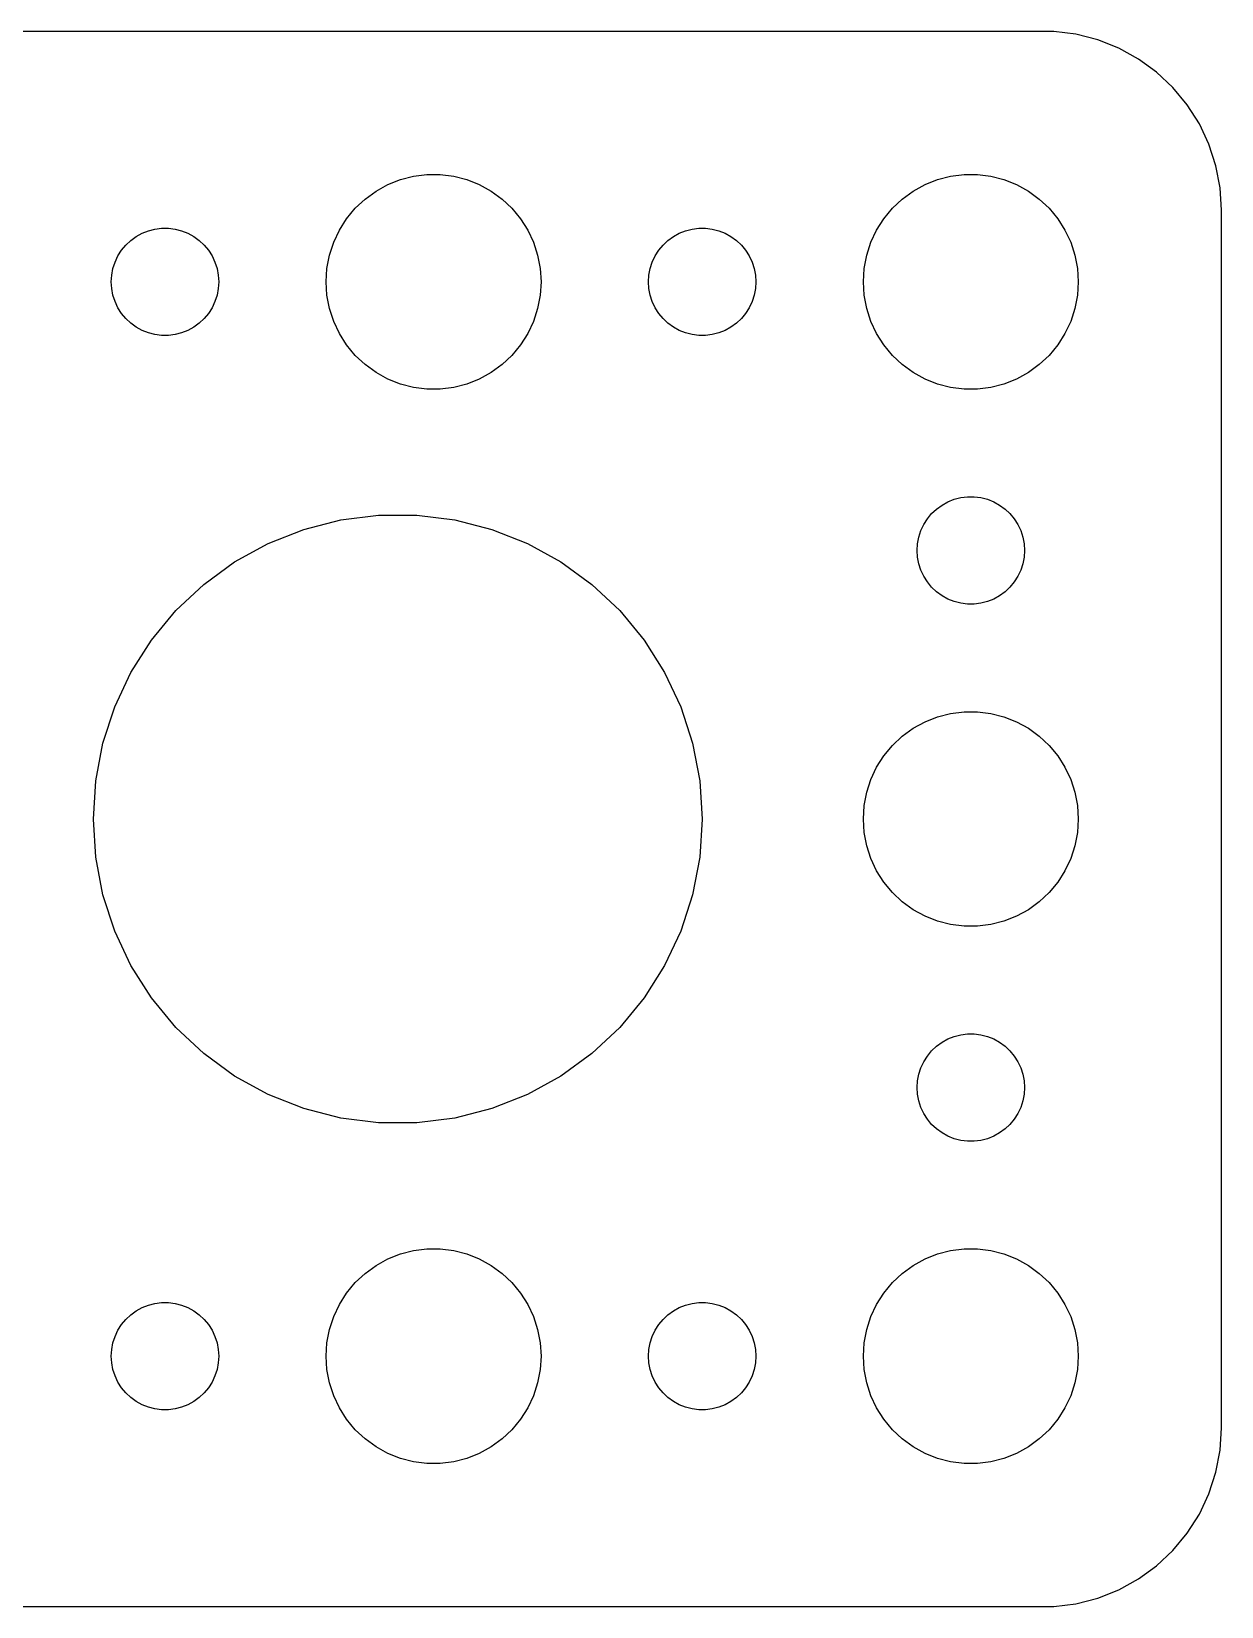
# Model space of a CAD drawing. Header units: metres. Extents: x -67 to 67, y -22 to 22.
# Drawn here: x 33.77 to 67, y -21.99 to 21.99 of the extents above; entities that cross this region are included whole.
import ezdxf

# ---------------------------------------------------------------- set-up
doc = ezdxf.new("R2010")
doc.units = ezdxf.units.M

msp = doc.modelspace()

# ---------------------------------------------------------------- linework, layer by layer
for p, q in [((62.3139, 21.9901), (-62.3139, 21.9901)), ((62.9369, 21.9114), (62.3139, 21.9901)), ((63.5451, 21.7553), (62.9369, 21.9114)), ((64.1289, 21.5241), (63.5451, 21.7553)), ((64.6791, 21.2216), (64.1289, 21.5241)), ((65.1871, 20.8526), (64.6791, 21.2216)), ((65.6448, 20.4227), (65.1871, 20.8526)), ((66.0451, 19.9389), (65.6448, 20.4227)), ((66.3815, 19.4088), (66.0451, 19.9389)), ((66.6489, 18.8406), (66.3815, 19.4088)), ((66.8429, 18.2434), (66.6489, 18.8406)), ((66.9606, 17.6267), (66.8429, 18.2434)), ((43.3925, 17.533), (43.7227, 17.7145)), ((43.7227, 17.7145), (44.0729, 17.8532)), ((44.0729, 17.8532), (44.4379, 17.9469)), ((44.4379, 17.9469), (44.8116, 17.9941)), ((44.8116, 17.9941), (45.1884, 17.9941)), ((45.1884, 17.9941), (45.5621, 17.9469)), ((45.5621, 17.9469), (45.927, 17.8532)), ((45.927, 17.8532), (46.2773, 17.7145)), ((46.2773, 17.7145), (46.6075, 17.533)), ((58.3925, 17.533), (58.7227, 17.7145)), ((58.7227, 17.7145), (59.0729, 17.8532)), ((59.0729, 17.8532), (59.4379, 17.9469)), ((59.4379, 17.9469), (59.8116, 17.9941)), ((59.8116, 17.9941), (60.1884, 17.9941)), ((60.1884, 17.9941), (60.5621, 17.9469)), ((60.5621, 17.9469), (60.927, 17.8532)), ((60.927, 17.8532), (61.2773, 17.7145)), ((61.2773, 17.7145), (61.6075, 17.533)), ((67, 17), (66.9606, 17.6267)), ((42.8131, 17.0536), (43.0877, 17.3115)), ((43.0877, 17.3115), (43.3925, 17.533)), ((46.6075, 17.533), (46.9123, 17.3115)), ((46.9123, 17.3115), (47.1869, 17.0536)), ((57.8131, 17.0536), (58.0877, 17.3115)), ((58.0877, 17.3115), (58.3925, 17.533)), ((61.6075, 17.533), (61.9123, 17.3115)), ((61.9123, 17.3115), (62.1869, 17.0536)), ((42.3711, 16.4453), (42.5729, 16.7634)), ((42.5729, 16.7634), (42.8131, 17.0536)), ((47.1869, 17.0536), (47.427, 16.7634)), ((47.427, 16.7634), (47.6289, 16.4453)), ((57.3711, 16.4453), (57.5729, 16.7634)), ((57.5729, 16.7634), (57.8131, 17.0536)), ((62.1869, 17.0536), (62.427, 16.7634)), ((62.427, 16.7634), (62.6289, 16.4453)), ((67, -17), (67, 17)), ((36.6963, 16.2665), (36.8613, 16.3572)), ((36.8613, 16.3572), (37.0365, 16.4266)), ((37.0365, 16.4266), (37.2189, 16.4734)), ((37.2189, 16.4734), (37.4058, 16.497)), ((37.4058, 16.497), (37.5942, 16.497)), ((37.5942, 16.497), (37.7811, 16.4734)), ((37.7811, 16.4734), (37.9635, 16.4266)), ((37.9635, 16.4266), (38.1387, 16.3572)), ((38.1387, 16.3572), (38.3037, 16.2665)), ((42.2107, 16.1044), (42.3711, 16.4453)), ((47.6289, 16.4453), (47.7893, 16.1044)), ((51.6963, 16.2665), (51.8613, 16.3572)), ((51.8613, 16.3572), (52.0365, 16.4266)), ((52.0365, 16.4266), (52.2189, 16.4734)), ((52.2189, 16.4734), (52.4058, 16.497)), ((52.4058, 16.497), (52.5942, 16.497)), ((52.5942, 16.497), (52.7811, 16.4734)), ((52.7811, 16.4734), (52.9635, 16.4266)), ((52.9635, 16.4266), (53.1387, 16.3572)), ((53.1387, 16.3572), (53.3037, 16.2665)), ((57.2107, 16.1044), (57.3711, 16.4453)), ((62.6289, 16.4453), (62.7893, 16.1044)), ((36.1855, 15.7226), (36.2865, 15.8817)), ((36.2865, 15.8817), (36.4065, 16.0268)), ((36.4065, 16.0268), (36.5439, 16.1558)), ((36.5439, 16.1558), (36.6963, 16.2665)), ((38.3037, 16.2665), (38.4561, 16.1558)), ((38.4561, 16.1558), (38.5934, 16.0268)), ((38.5934, 16.0268), (38.7135, 15.8817)), ((38.7135, 15.8817), (38.8145, 15.7226)), ((42.0942, 15.7461), (42.2107, 16.1044)), ((47.7893, 16.1044), (47.9057, 15.7461)), ((51.1855, 15.7226), (51.2865, 15.8817)), ((51.2865, 15.8817), (51.4065, 16.0268)), ((51.4065, 16.0268), (51.5439, 16.1558)), ((51.5439, 16.1558), (51.6963, 16.2665)), ((53.3037, 16.2665), (53.4561, 16.1558)), ((53.4561, 16.1558), (53.5934, 16.0268)), ((53.5934, 16.0268), (53.7135, 15.8817)), ((53.7135, 15.8817), (53.8145, 15.7226)), ((57.0942, 15.7461), (57.2107, 16.1044)), ((62.7893, 16.1044), (62.9057, 15.7461)), ((36.0471, 15.373), (36.1053, 15.5522)), ((36.1053, 15.5522), (36.1855, 15.7226)), ((38.8145, 15.7226), (38.8947, 15.5522)), ((38.8947, 15.5522), (38.9529, 15.373)), ((42.0237, 15.376), (42.0942, 15.7461)), ((47.9057, 15.7461), (47.9763, 15.376)), ((51.0471, 15.373), (51.1053, 15.5522)), ((51.1053, 15.5522), (51.1855, 15.7226)), ((53.8145, 15.7226), (53.8947, 15.5522)), ((53.8947, 15.5522), (53.9529, 15.373)), ((57.0237, 15.376), (57.0942, 15.7461)), ((62.9057, 15.7461), (62.9763, 15.376)), ((36, 15), (36.0118, 15.188)), ((36.0118, 14.812), (36, 15)), ((36.0118, 15.188), (36.0471, 15.373)), ((38.9529, 15.373), (38.9882, 15.188)), ((38.9882, 15.188), (39, 15)), ((39, 15), (38.9882, 14.812)), ((42, 15), (42.0237, 15.376)), ((42.0237, 14.624), (42, 15)), ((47.9763, 15.376), (48, 15)), ((48, 15), (47.9763, 14.624)), ((51, 15), (51.0118, 15.188)), ((51.0118, 14.812), (51, 15)), ((51.0118, 15.188), (51.0471, 15.373)), ((53.9529, 15.373), (53.9882, 15.188)), ((53.9882, 15.188), (54, 15)), ((54, 15), (53.9882, 14.812)), ((57, 15), (57.0237, 15.376)), ((57.0237, 14.624), (57, 15)), ((62.9763, 15.376), (63, 15)), ((63, 15), (62.9763, 14.624)), ((36.0471, 14.627), (36.0118, 14.812)), ((36.1053, 14.4478), (36.0471, 14.627)), ((38.9529, 14.627), (38.8947, 14.4478)), ((38.9882, 14.812), (38.9529, 14.627)), ((42.0942, 14.2539), (42.0237, 14.624)), ((47.9763, 14.624), (47.9057, 14.2539)), ((51.0471, 14.627), (51.0118, 14.812)), ((51.1053, 14.4478), (51.0471, 14.627)), ((53.9529, 14.627), (53.8947, 14.4478)), ((53.9882, 14.812), (53.9529, 14.627)), ((57.0942, 14.2539), (57.0237, 14.624)), ((62.9763, 14.624), (62.9057, 14.2539)), ((36.1855, 14.2774), (36.1053, 14.4478)), ((36.2865, 14.1183), (36.1855, 14.2774)), ((36.4065, 13.9732), (36.2865, 14.1183)), ((38.7135, 14.1183), (38.5934, 13.9732)), ((38.8145, 14.2774), (38.7135, 14.1183)), ((38.8947, 14.4478), (38.8145, 14.2774)), ((42.2107, 13.8956), (42.0942, 14.2539)), ((47.9057, 14.2539), (47.7893, 13.8956)), ((51.1855, 14.2774), (51.1053, 14.4478)), ((51.2865, 14.1183), (51.1855, 14.2774)), ((51.4065, 13.9732), (51.2865, 14.1183)), ((53.7135, 14.1183), (53.5934, 13.9732)), ((53.8145, 14.2774), (53.7135, 14.1183)), ((53.8947, 14.4478), (53.8145, 14.2774)), ((57.2107, 13.8956), (57.0942, 14.2539)), ((62.9057, 14.2539), (62.7893, 13.8956)), ((36.5439, 13.8442), (36.4065, 13.9732)), ((36.6963, 13.7335), (36.5439, 13.8442)), ((36.8613, 13.6427), (36.6963, 13.7335)), ((37.0365, 13.5734), (36.8613, 13.6427)), ((38.1387, 13.6427), (37.9635, 13.5734)), ((38.3037, 13.7335), (38.1387, 13.6427)), ((38.4561, 13.8442), (38.3037, 13.7335)), ((38.5934, 13.9732), (38.4561, 13.8442)), ((42.3711, 13.5547), (42.2107, 13.8956)), ((47.7893, 13.8956), (47.6289, 13.5547)), ((51.5439, 13.8442), (51.4065, 13.9732)), ((51.6963, 13.7335), (51.5439, 13.8442)), ((51.8613, 13.6427), (51.6963, 13.7335)), ((52.0365, 13.5734), (51.8613, 13.6427)), ((53.1387, 13.6427), (52.9635, 13.5734)), ((53.3037, 13.7335), (53.1387, 13.6427)), ((53.4561, 13.8442), (53.3037, 13.7335)), ((53.5934, 13.9732), (53.4561, 13.8442)), ((57.3711, 13.5547), (57.2107, 13.8956)), ((62.7893, 13.8956), (62.6289, 13.5547)), ((37.2189, 13.5266), (37.0365, 13.5734)), ((37.4058, 13.5029), (37.2189, 13.5266)), ((37.5942, 13.5029), (37.4058, 13.5029)), ((37.7811, 13.5266), (37.5942, 13.5029)), ((37.9635, 13.5734), (37.7811, 13.5266)), ((42.5729, 13.2366), (42.3711, 13.5547)), ((42.8131, 12.9464), (42.5729, 13.2366)), ((47.427, 13.2366), (47.1869, 12.9464)), ((47.6289, 13.5547), (47.427, 13.2366)), ((52.2189, 13.5266), (52.0365, 13.5734)), ((52.4058, 13.5029), (52.2189, 13.5266)), ((52.5942, 13.5029), (52.4058, 13.5029)), ((52.7811, 13.5266), (52.5942, 13.5029)), ((52.9635, 13.5734), (52.7811, 13.5266)), ((57.5729, 13.2366), (57.3711, 13.5547)), ((57.8131, 12.9464), (57.5729, 13.2366)), ((62.427, 13.2366), (62.1869, 12.9464)), ((62.6289, 13.5547), (62.427, 13.2366)), ((43.0877, 12.6884), (42.8131, 12.9464)), ((47.1869, 12.9464), (46.9123, 12.6884)), ((58.0877, 12.6884), (57.8131, 12.9464)), ((62.1869, 12.9464), (61.9123, 12.6884)), ((43.3925, 12.467), (43.0877, 12.6884)), ((43.7227, 12.2855), (43.3925, 12.467)), ((46.6075, 12.467), (46.2773, 12.2855)), ((46.9123, 12.6884), (46.6075, 12.467)), ((58.3925, 12.467), (58.0877, 12.6884)), ((58.7227, 12.2855), (58.3925, 12.467)), ((61.6075, 12.467), (61.2773, 12.2855)), ((61.9123, 12.6884), (61.6075, 12.467)), ((44.0729, 12.1468), (43.7227, 12.2855)), ((44.4379, 12.0531), (44.0729, 12.1468)), ((44.8116, 12.0059), (44.4379, 12.0531)), ((45.1884, 12.0059), (44.8116, 12.0059)), ((45.5621, 12.0531), (45.1884, 12.0059)), ((45.927, 12.1468), (45.5621, 12.0531)), ((46.2773, 12.2855), (45.927, 12.1468)), ((59.0729, 12.1468), (58.7227, 12.2855)), ((59.4379, 12.0531), (59.0729, 12.1468)), ((59.8116, 12.0059), (59.4379, 12.0531)), ((60.1884, 12.0059), (59.8116, 12.0059)), ((60.5621, 12.0531), (60.1884, 12.0059)), ((60.927, 12.1468), (60.5621, 12.0531)), ((61.2773, 12.2855), (60.927, 12.1468)), ((59.1963, 8.76648), (59.3613, 8.85724)), ((59.3613, 8.85724), (59.5365, 8.92657)), ((59.5365, 8.92657), (59.7189, 8.97342)), ((59.7189, 8.97342), (59.9058, 8.99704)), ((59.9058, 8.99704), (60.0942, 8.99704)), ((60.0942, 8.99704), (60.2811, 8.97342)), ((60.2811, 8.97342), (60.4635, 8.92657)), ((60.4635, 8.92657), (60.6387, 8.85724)), ((60.6387, 8.85724), (60.8037, 8.76648)), ((42.4073, 8.34944), (43.4663, 8.48322)), ((43.4663, 8.48322), (44.5337, 8.48322)), ((44.5337, 8.48322), (45.5927, 8.34944)), ((58.6855, 8.22263), (58.7865, 8.38167)), ((58.7865, 8.38167), (58.9065, 8.52681)), ((58.9065, 8.52681), (59.0439, 8.65576)), ((59.0439, 8.65576), (59.1963, 8.76648)), ((60.8037, 8.76648), (60.9561, 8.65576)), ((60.9561, 8.65576), (61.0934, 8.52681)), ((61.0934, 8.52681), (61.2135, 8.38167)), ((61.2135, 8.38167), (61.3145, 8.22263)), ((40.3809, 7.69102), (41.3734, 8.08397)), ((41.3734, 8.08397), (42.4073, 8.34944)), ((45.5927, 8.34944), (46.6266, 8.08397)), ((46.6266, 8.08397), (47.6191, 7.69102)), ((58.5471, 7.87303), (58.6053, 8.05219)), ((58.6053, 8.05219), (58.6855, 8.22263)), ((61.3145, 8.22263), (61.3947, 8.05219)), ((61.3947, 8.05219), (61.4529, 7.87303)), ((39.4455, 7.17677), (40.3809, 7.69102)), ((47.6191, 7.69102), (48.5545, 7.17677)), ((58.5, 7.5), (58.5118, 7.68799)), ((58.5118, 7.312), (58.5, 7.5)), ((58.5118, 7.68799), (58.5471, 7.87303)), ((61.4529, 7.87303), (61.4882, 7.68799)), ((61.4882, 7.68799), (61.5, 7.5)), ((61.5, 7.5), (61.4882, 7.312)), ((38.5819, 6.54936), (39.4455, 7.17677)), ((48.5545, 7.17677), (49.4181, 6.54936)), ((58.5471, 7.12695), (58.5118, 7.312)), ((58.6053, 6.9478), (58.5471, 7.12695)), ((61.4529, 7.12695), (61.3947, 6.9478)), ((61.4882, 7.312), (61.4529, 7.12695)), ((58.6855, 6.77736), (58.6053, 6.9478)), ((58.7865, 6.61832), (58.6855, 6.77736)), ((58.9065, 6.47318), (58.7865, 6.61832)), ((61.2135, 6.61832), (61.0934, 6.47318)), ((61.3145, 6.77736), (61.2135, 6.61832)), ((61.3947, 6.9478), (61.3145, 6.77736)), ((37.8038, 5.81865), (38.5819, 6.54936)), ((49.4181, 6.54936), (50.1962, 5.81865)), ((59.0439, 6.34422), (58.9065, 6.47318)), ((59.1963, 6.23351), (59.0439, 6.34422)), ((59.3613, 6.14275), (59.1963, 6.23351)), ((60.8037, 6.23351), (60.6387, 6.14275)), ((60.9561, 6.34422), (60.8037, 6.23351)), ((61.0934, 6.47318), (60.9561, 6.34422)), ((37.1234, 4.99617), (37.8038, 5.81865)), ((50.1962, 5.81865), (50.8766, 4.99617)), ((59.5365, 6.07341), (59.3613, 6.14275)), ((59.7189, 6.02657), (59.5365, 6.07341)), ((59.9058, 6.00294), (59.7189, 6.02657)), ((60.0942, 6.00294), (59.9058, 6.00294)), ((60.2811, 6.02657), (60.0942, 6.00294)), ((60.4635, 6.07341), (60.2811, 6.02657)), ((60.6387, 6.14275), (60.4635, 6.07341)), ((36.5514, 4.09489), (37.1234, 4.99617)), ((50.8766, 4.99617), (51.4486, 4.09489)), ((36.0969, 3.12904), (36.5514, 4.09489)), ((51.4486, 4.09489), (51.9031, 3.12904)), ((35.767, 2.11386), (36.0969, 3.12904)), ((51.9031, 3.12904), (52.233, 2.11386)), ((58.3925, 2.53297), (58.7227, 2.71448)), ((58.7227, 2.71448), (59.0729, 2.85316)), ((59.0729, 2.85316), (59.4379, 2.94685)), ((59.4379, 2.94685), (59.8116, 2.99408)), ((59.8116, 2.99408), (60.1884, 2.99408)), ((60.1884, 2.99408), (60.5621, 2.94685)), ((60.5621, 2.94685), (60.927, 2.85316)), ((60.927, 2.85316), (61.2773, 2.71448)), ((61.2773, 2.71448), (61.6075, 2.53297)), ((57.8131, 2.05363), (58.0877, 2.31154)), ((58.0877, 2.31154), (58.3925, 2.53297)), ((61.6075, 2.53297), (61.9123, 2.31154)), ((61.9123, 2.31154), (62.1869, 2.05363)), ((35.567, 1.06532), (35.767, 2.11386)), ((52.233, 2.11386), (52.433, 1.06532)), ((57.3711, 1.44525), (57.5729, 1.76335)), ((57.5729, 1.76335), (57.8131, 2.05363)), ((62.1869, 2.05363), (62.427, 1.76335)), ((62.427, 1.76335), (62.6289, 1.44525)), ((57.2107, 1.10437), (57.3711, 1.44525)), ((62.6289, 1.44525), (62.7893, 1.10437)), ((35.5, 0), (35.567, 1.06532)), ((52.433, 1.06532), (52.5, 0)), ((57.0942, 0.74606), (57.2107, 1.10437)), ((62.7893, 1.10437), (62.9057, 0.74606)), ((57.0237, 0.37599), (57.0942, 0.74606)), ((62.9057, 0.74606), (62.9763, 0.37599)), ((35.567, -1.06532), (35.5, 0)), ((52.5, 0), (52.433, -1.06532)), ((57, 0), (57.0237, 0.37599)), ((57.0237, -0.37599), (57, 0)), ((62.9763, 0.37599), (63, 0)), ((63, 0), (62.9763, -0.37599)), ((57.0942, -0.74606), (57.0237, -0.37599)), ((62.9763, -0.37599), (62.9057, -0.74606)), ((57.2107, -1.10437), (57.0942, -0.74606)), ((62.9057, -0.74606), (62.7893, -1.10437)), ((35.767, -2.11386), (35.567, -1.06532)), ((52.433, -1.06532), (52.233, -2.11386)), ((57.3711, -1.44525), (57.2107, -1.10437)), ((62.7893, -1.10437), (62.6289, -1.44525)), ((57.5729, -1.76335), (57.3711, -1.44525)), ((62.6289, -1.44525), (62.427, -1.76335)), ((36.0969, -3.12904), (35.767, -2.11386)), ((52.233, -2.11386), (51.9031, -3.12904)), ((57.8131, -2.05363), (57.5729, -1.76335)), ((58.0877, -2.31154), (57.8131, -2.05363)), ((62.1869, -2.05363), (61.9123, -2.31154)), ((62.427, -1.76335), (62.1869, -2.05363)), ((58.3925, -2.53297), (58.0877, -2.31154)), ((58.7227, -2.71448), (58.3925, -2.53297)), ((61.6075, -2.53297), (61.2773, -2.71448)), ((61.9123, -2.31154), (61.6075, -2.53297)), ((59.0729, -2.85316), (58.7227, -2.71448)), ((59.4379, -2.94685), (59.0729, -2.85316)), ((59.8116, -2.99408), (59.4379, -2.94685)), ((60.1884, -2.99408), (59.8116, -2.99408)), ((60.5621, -2.94685), (60.1884, -2.99408)), ((60.927, -2.85316), (60.5621, -2.94685)), ((61.2773, -2.71448), (60.927, -2.85316)), ((36.5514, -4.09489), (36.0969, -3.12904)), ((51.9031, -3.12904), (51.4486, -4.09489)), ((37.1234, -4.99617), (36.5514, -4.09489)), ((51.4486, -4.09489), (50.8766, -4.99617)), ((37.8038, -5.81865), (37.1234, -4.99617)), ((50.8766, -4.99617), (50.1962, -5.81865)), ((38.5819, -6.54936), (37.8038, -5.81865)), ((50.1962, -5.81865), (49.4181, -6.54936)), ((59.1963, -6.23351), (59.3613, -6.14275)), ((59.3613, -6.14275), (59.5365, -6.07341)), ((59.5365, -6.07341), (59.7189, -6.02657)), ((59.7189, -6.02657), (59.9058, -6.00294)), ((59.9058, -6.00294), (60.0942, -6.00294)), ((60.0942, -6.00294), (60.2811, -6.02657)), ((60.2811, -6.02657), (60.4635, -6.07341)), ((60.4635, -6.07341), (60.6387, -6.14275)), ((60.6387, -6.14275), (60.8037, -6.23351)), ((39.4455, -7.17677), (38.5819, -6.54936)), ((49.4181, -6.54936), (48.5545, -7.17677)), ((58.7865, -6.61832), (58.9065, -6.47318)), ((58.9065, -6.47318), (59.0439, -6.34422)), ((59.0439, -6.34422), (59.1963, -6.23351)), ((60.8037, -6.23351), (60.9561, -6.34422)), ((60.9561, -6.34422), (61.0934, -6.47318)), ((61.0934, -6.47318), (61.2135, -6.61832)), ((58.5471, -7.12695), (58.6053, -6.9478)), ((58.6053, -6.9478), (58.6855, -6.77736)), ((58.6855, -6.77736), (58.7865, -6.61832)), ((61.2135, -6.61832), (61.3145, -6.77736)), ((61.3145, -6.77736), (61.3947, -6.9478)), ((61.3947, -6.9478), (61.4529, -7.12695)), ((40.3809, -7.69102), (39.4455, -7.17677)), ((48.5545, -7.17677), (47.6191, -7.69102)), ((58.5, -7.5), (58.5118, -7.312)), ((58.5118, -7.312), (58.5471, -7.12695)), ((61.4529, -7.12695), (61.4882, -7.312)), ((61.4882, -7.312), (61.5, -7.5)), ((41.3734, -8.08397), (40.3809, -7.69102)), ((47.6191, -7.69102), (46.6266, -8.08397)), ((58.5118, -7.68799), (58.5, -7.5)), ((58.5471, -7.87303), (58.5118, -7.68799)), ((58.6053, -8.05219), (58.5471, -7.87303)), ((61.4529, -7.87303), (61.3947, -8.05219)), ((61.4882, -7.68799), (61.4529, -7.87303)), ((61.5, -7.5), (61.4882, -7.68799)), ((42.4073, -8.34944), (41.3734, -8.08397)), ((43.4663, -8.48322), (42.4073, -8.34944)), ((45.5927, -8.34944), (44.5337, -8.48322)), ((46.6266, -8.08397), (45.5927, -8.34944)), ((58.6855, -8.22263), (58.6053, -8.05219)), ((58.7865, -8.38167), (58.6855, -8.22263)), ((61.3145, -8.22263), (61.2135, -8.38167)), ((61.3947, -8.05219), (61.3145, -8.22263)), ((44.5337, -8.48322), (43.4663, -8.48322)), ((58.9065, -8.52681), (58.7865, -8.38167)), ((59.0439, -8.65576), (58.9065, -8.52681)), ((59.1963, -8.76648), (59.0439, -8.65576)), ((59.3613, -8.85724), (59.1963, -8.76648)), ((60.8037, -8.76648), (60.6387, -8.85724)), ((60.9561, -8.65576), (60.8037, -8.76648)), ((61.0934, -8.52681), (60.9561, -8.65576)), ((61.2135, -8.38167), (61.0934, -8.52681)), ((59.5365, -8.92657), (59.3613, -8.85724)), ((59.7189, -8.97342), (59.5365, -8.92657)), ((59.9058, -8.99704), (59.7189, -8.97342)), ((60.0942, -8.99704), (59.9058, -8.99704)), ((60.2811, -8.97342), (60.0942, -8.99704)), ((60.4635, -8.92657), (60.2811, -8.97342)), ((60.6387, -8.85724), (60.4635, -8.92657)), ((43.3925, -12.467), (43.7227, -12.2855)), ((43.7227, -12.2855), (44.0729, -12.1468)), ((44.0729, -12.1468), (44.4379, -12.0531)), ((44.4379, -12.0531), (44.8116, -12.0059)), ((44.8116, -12.0059), (45.1884, -12.0059)), ((45.1884, -12.0059), (45.5621, -12.0531)), ((45.5621, -12.0531), (45.927, -12.1468)), ((45.927, -12.1468), (46.2773, -12.2855)), ((46.2773, -12.2855), (46.6075, -12.467)), ((58.3925, -12.467), (58.7227, -12.2855)), ((58.7227, -12.2855), (59.0729, -12.1468)), ((59.0729, -12.1468), (59.4379, -12.0531)), ((59.4379, -12.0531), (59.8116, -12.0059)), ((59.8116, -12.0059), (60.1884, -12.0059)), ((60.1884, -12.0059), (60.5621, -12.0531)), ((60.5621, -12.0531), (60.927, -12.1468)), ((60.927, -12.1468), (61.2773, -12.2855)), ((61.2773, -12.2855), (61.6075, -12.467)), ((42.8131, -12.9464), (43.0877, -12.6884)), ((43.0877, -12.6884), (43.3925, -12.467)), ((46.6075, -12.467), (46.9123, -12.6884)), ((46.9123, -12.6884), (47.1869, -12.9464)), ((57.8131, -12.9464), (58.0877, -12.6884)), ((58.0877, -12.6884), (58.3925, -12.467)), ((61.6075, -12.467), (61.9123, -12.6884)), ((61.9123, -12.6884), (62.1869, -12.9464)), ((42.5729, -13.2366), (42.8131, -12.9464)), ((47.1869, -12.9464), (47.427, -13.2366)), ((57.5729, -13.2366), (57.8131, -12.9464)), ((62.1869, -12.9464), (62.427, -13.2366)), ((36.8613, -13.6427), (37.0365, -13.5734)), ((37.0365, -13.5734), (37.2189, -13.5266)), ((37.2189, -13.5266), (37.4058, -13.5029)), ((37.4058, -13.5029), (37.5942, -13.5029)), ((37.5942, -13.5029), (37.7811, -13.5266)), ((37.7811, -13.5266), (37.9635, -13.5734)), ((37.9635, -13.5734), (38.1387, -13.6427)), ((42.2107, -13.8956), (42.3711, -13.5547)), ((42.3711, -13.5547), (42.5729, -13.2366)), ((47.427, -13.2366), (47.6289, -13.5547)), ((47.6289, -13.5547), (47.7893, -13.8956)), ((51.8613, -13.6427), (52.0365, -13.5734)), ((52.0365, -13.5734), (52.2189, -13.5266)), ((52.2189, -13.5266), (52.4058, -13.5029)), ((52.4058, -13.5029), (52.5942, -13.5029)), ((52.5942, -13.5029), (52.7811, -13.5266)), ((52.7811, -13.5266), (52.9635, -13.5734)), ((52.9635, -13.5734), (53.1387, -13.6427)), ((57.2107, -13.8956), (57.3711, -13.5547)), ((57.3711, -13.5547), (57.5729, -13.2366)), ((62.427, -13.2366), (62.6289, -13.5547)), ((62.6289, -13.5547), (62.7893, -13.8956)), ((36.2865, -14.1183), (36.4065, -13.9732)), ((36.4065, -13.9732), (36.5439, -13.8442)), ((36.5439, -13.8442), (36.6963, -13.7335)), ((36.6963, -13.7335), (36.8613, -13.6427)), ((38.1387, -13.6427), (38.3037, -13.7335)), ((38.3037, -13.7335), (38.4561, -13.8442)), ((38.4561, -13.8442), (38.5934, -13.9732)), ((38.5934, -13.9732), (38.7135, -14.1183)), ((42.0942, -14.2539), (42.2107, -13.8956)), ((47.7893, -13.8956), (47.9057, -14.2539)), ((51.2865, -14.1183), (51.4065, -13.9732)), ((51.4065, -13.9732), (51.5439, -13.8442)), ((51.5439, -13.8442), (51.6963, -13.7335)), ((51.6963, -13.7335), (51.8613, -13.6427)), ((53.1387, -13.6427), (53.3037, -13.7335)), ((53.3037, -13.7335), (53.4561, -13.8442)), ((53.4561, -13.8442), (53.5934, -13.9732)), ((53.5934, -13.9732), (53.7135, -14.1183)), ((57.0942, -14.2539), (57.2107, -13.8956)), ((62.7893, -13.8956), (62.9057, -14.2539)), ((36.0471, -14.627), (36.1053, -14.4478)), ((36.1053, -14.4478), (36.1855, -14.2774)), ((36.1855, -14.2774), (36.2865, -14.1183)), ((38.7135, -14.1183), (38.8145, -14.2774)), ((38.8145, -14.2774), (38.8947, -14.4478)), ((38.8947, -14.4478), (38.9529, -14.627)), ((42.0237, -14.624), (42.0942, -14.2539)), ((47.9057, -14.2539), (47.9763, -14.624)), ((51.0471, -14.627), (51.1053, -14.4478)), ((51.1053, -14.4478), (51.1855, -14.2774)), ((51.1855, -14.2774), (51.2865, -14.1183)), ((53.7135, -14.1183), (53.8145, -14.2774)), ((53.8145, -14.2774), (53.8947, -14.4478)), ((53.8947, -14.4478), (53.9529, -14.627)), ((57.0237, -14.624), (57.0942, -14.2539)), ((62.9057, -14.2539), (62.9763, -14.624)), ((36, -15), (36.0118, -14.812)), ((36.0118, -14.812), (36.0471, -14.627)), ((38.9529, -14.627), (38.9882, -14.812)), ((38.9882, -14.812), (39, -15)), ((42, -15), (42.0237, -14.624)), ((47.9763, -14.624), (48, -15)), ((51, -15), (51.0118, -14.812)), ((51.0118, -14.812), (51.0471, -14.627)), ((53.9529, -14.627), (53.9882, -14.812)), ((53.9882, -14.812), (54, -15)), ((57, -15), (57.0237, -14.624)), ((62.9763, -14.624), (63, -15)), ((36.0118, -15.188), (36, -15)), ((36.0471, -15.373), (36.0118, -15.188)), ((36.1053, -15.5522), (36.0471, -15.373)), ((38.9529, -15.373), (38.8947, -15.5522)), ((38.9882, -15.188), (38.9529, -15.373)), ((39, -15), (38.9882, -15.188)), ((42.0237, -15.376), (42, -15)), ((42.0942, -15.7461), (42.0237, -15.376)), ((47.9763, -15.376), (47.9057, -15.7461)), ((48, -15), (47.9763, -15.376)), ((51.0118, -15.188), (51, -15)), ((51.0471, -15.373), (51.0118, -15.188)), ((51.1053, -15.5522), (51.0471, -15.373)), ((53.9529, -15.373), (53.8947, -15.5522)), ((53.9882, -15.188), (53.9529, -15.373)), ((54, -15), (53.9882, -15.188)), ((57.0237, -15.376), (57, -15)), ((57.0942, -15.7461), (57.0237, -15.376)), ((62.9763, -15.376), (62.9057, -15.7461)), ((63, -15), (62.9763, -15.376)), ((36.1855, -15.7226), (36.1053, -15.5522)), ((36.2865, -15.8817), (36.1855, -15.7226)), ((38.8145, -15.7226), (38.7135, -15.8817)), ((38.8947, -15.5522), (38.8145, -15.7226)), ((42.2107, -16.1044), (42.0942, -15.7461)), ((47.9057, -15.7461), (47.7893, -16.1044)), ((51.1855, -15.7226), (51.1053, -15.5522)), ((51.2865, -15.8817), (51.1855, -15.7226)), ((53.8145, -15.7226), (53.7135, -15.8817)), ((53.8947, -15.5522), (53.8145, -15.7226)), ((57.2107, -16.1044), (57.0942, -15.7461)), ((62.9057, -15.7461), (62.7893, -16.1044)), ((36.4065, -16.0268), (36.2865, -15.8817)), ((36.5439, -16.1558), (36.4065, -16.0268)), ((36.6963, -16.2665), (36.5439, -16.1558)), ((36.8613, -16.3572), (36.6963, -16.2665)), ((38.3037, -16.2665), (38.1387, -16.3572)), ((38.4561, -16.1558), (38.3037, -16.2665)), ((38.5934, -16.0268), (38.4561, -16.1558)), ((38.7135, -15.8817), (38.5934, -16.0268)), ((42.3711, -16.4453), (42.2107, -16.1044)), ((47.7893, -16.1044), (47.6289, -16.4453)), ((51.4065, -16.0268), (51.2865, -15.8817)), ((51.5439, -16.1558), (51.4065, -16.0268)), ((51.6963, -16.2665), (51.5439, -16.1558)), ((51.8613, -16.3572), (51.6963, -16.2665)), ((53.3037, -16.2665), (53.1387, -16.3572)), ((53.4561, -16.1558), (53.3037, -16.2665)), ((53.5934, -16.0268), (53.4561, -16.1558)), ((53.7135, -15.8817), (53.5934, -16.0268)), ((57.3711, -16.4453), (57.2107, -16.1044)), ((62.7893, -16.1044), (62.6289, -16.4453)), ((37.0365, -16.4266), (36.8613, -16.3572)), ((37.2189, -16.4734), (37.0365, -16.4266)), ((37.4058, -16.497), (37.2189, -16.4734)), ((37.5942, -16.497), (37.4058, -16.497)), ((37.7811, -16.4734), (37.5942, -16.497)), ((37.9635, -16.4266), (37.7811, -16.4734)), ((38.1387, -16.3572), (37.9635, -16.4266)), ((42.5729, -16.7634), (42.3711, -16.4453)), ((47.6289, -16.4453), (47.427, -16.7634)), ((52.0365, -16.4266), (51.8613, -16.3572)), ((52.2189, -16.4734), (52.0365, -16.4266)), ((52.4058, -16.497), (52.2189, -16.4734)), ((52.5942, -16.497), (52.4058, -16.497)), ((52.7811, -16.4734), (52.5942, -16.497)), ((52.9635, -16.4266), (52.7811, -16.4734)), ((53.1387, -16.3572), (52.9635, -16.4266)), ((57.5729, -16.7634), (57.3711, -16.4453)), ((62.6289, -16.4453), (62.427, -16.7634)), ((42.8131, -17.0536), (42.5729, -16.7634)), ((43.0877, -17.3115), (42.8131, -17.0536)), ((47.1869, -17.0536), (46.9123, -17.3115)), ((47.427, -16.7634), (47.1869, -17.0536)), ((57.8131, -17.0536), (57.5729, -16.7634)), ((58.0877, -17.3115), (57.8131, -17.0536)), ((62.1869, -17.0536), (61.9123, -17.3115)), ((62.427, -16.7634), (62.1869, -17.0536)), ((66.9606, -17.6267), (67, -17)), ((43.3925, -17.533), (43.0877, -17.3115)), ((43.7227, -17.7145), (43.3925, -17.533)), ((46.6075, -17.533), (46.2773, -17.7145)), ((46.9123, -17.3115), (46.6075, -17.533)), ((58.3925, -17.533), (58.0877, -17.3115)), ((58.7227, -17.7145), (58.3925, -17.533)), ((61.6075, -17.533), (61.2773, -17.7145)), ((61.9123, -17.3115), (61.6075, -17.533)), ((44.0729, -17.8532), (43.7227, -17.7145)), ((44.4379, -17.9469), (44.0729, -17.8532)), ((44.8116, -17.9941), (44.4379, -17.9469)), ((45.1884, -17.9941), (44.8116, -17.9941)), ((45.5621, -17.9469), (45.1884, -17.9941)), ((45.927, -17.8532), (45.5621, -17.9469)), ((46.2773, -17.7145), (45.927, -17.8532)), ((59.0729, -17.8532), (58.7227, -17.7145)), ((59.4379, -17.9469), (59.0729, -17.8532)), ((59.8116, -17.9941), (59.4379, -17.9469)), ((60.1884, -17.9941), (59.8116, -17.9941)), ((60.5621, -17.9469), (60.1884, -17.9941)), ((60.927, -17.8532), (60.5621, -17.9469)), ((61.2773, -17.7145), (60.927, -17.8532)), ((66.8429, -18.2434), (66.9606, -17.6267)), ((66.6489, -18.8406), (66.8429, -18.2434)), ((66.3815, -19.4088), (66.6489, -18.8406)), ((66.0451, -19.9389), (66.3815, -19.4088)), ((65.6448, -20.4227), (66.0451, -19.9389)), ((65.1871, -20.8526), (65.6448, -20.4227)), ((64.6791, -21.2216), (65.1871, -20.8526)), ((63.5451, -21.7553), (64.1289, -21.5241)), ((64.1289, -21.5241), (64.6791, -21.2216)), ((-62.3139, -21.9901), (62.3139, -21.9901)), ((62.3139, -21.9901), (62.9369, -21.9114)), ((62.9369, -21.9114), (63.5451, -21.7553))]:
    msp.add_line(p, q)

doc.saveas('drawing.dxf')
